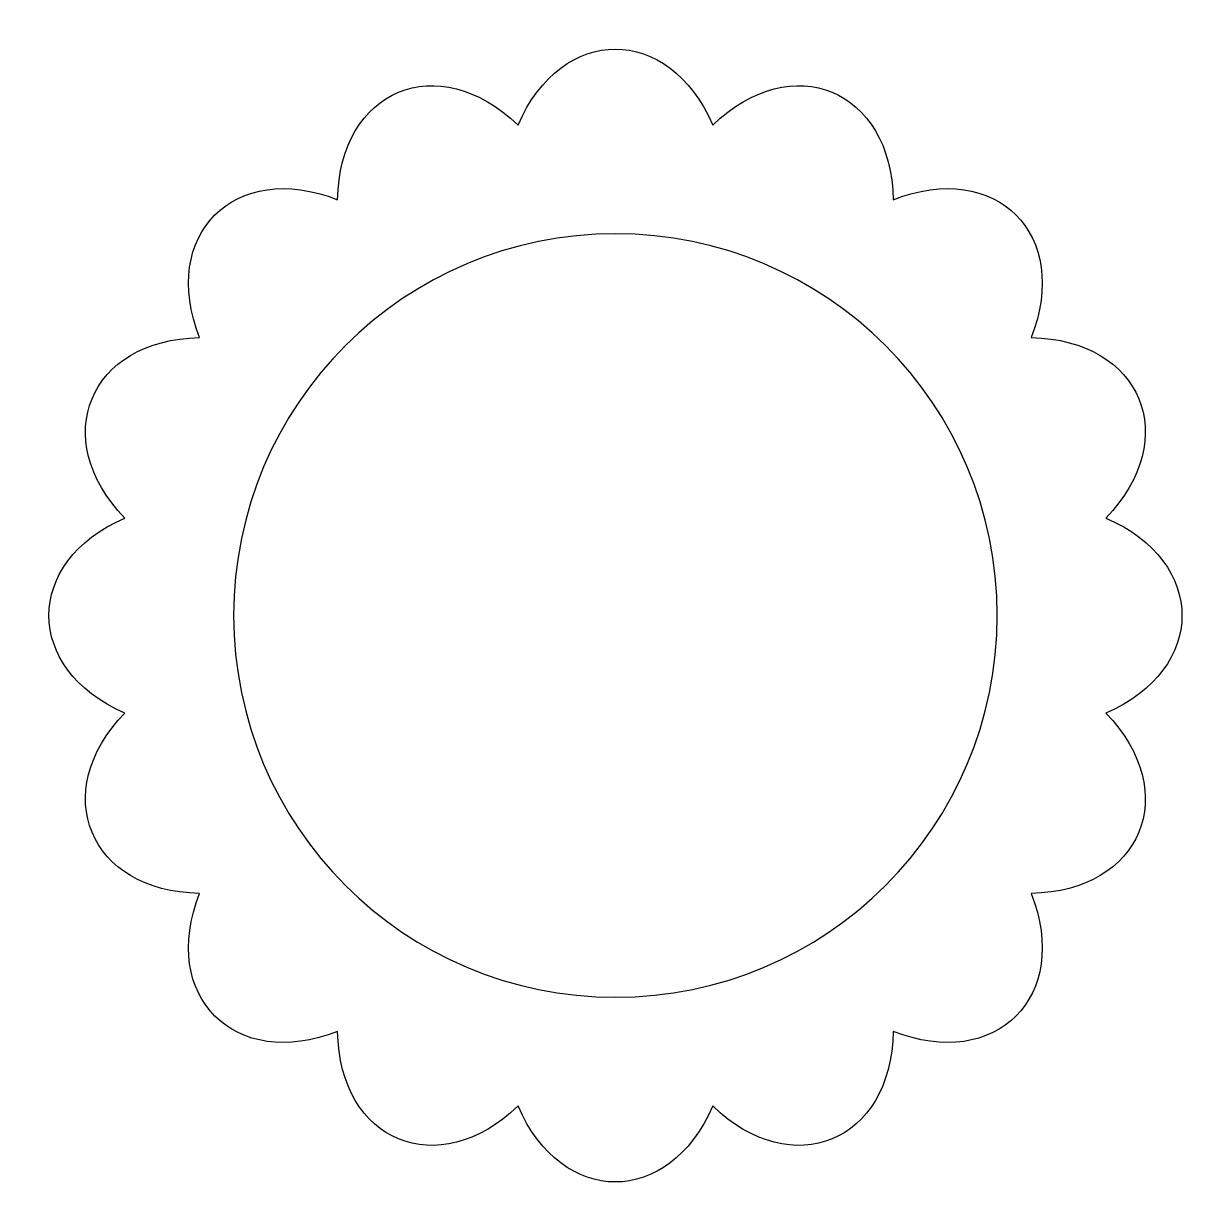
# Model space of a CAD drawing. Header units: centimetres. Extents: x -7.6 to 7.6, y -7.6 to 7.6.
import ezdxf

# ---------------------------------------------------------------- set-up
doc = ezdxf.new("R2010")
doc.units = ezdxf.units.CM
doc.header["$MEASUREMENT"] = 0
doc.layers.add('Camada 1', color=7, linetype='Continuous')

msp = doc.modelspace()

# ---------------------------------------------------------------- linework, layer by layer
at = {"layer": 'Camada 1'}
for points, knots in [([(6.28901, 1.25005), (7.27337, 2.26923), (6.74703, 3.54012), (5.33101, 3.56351), (5.33101, 3.56351), (5.85015, 4.88071), (4.87905, 5.85366), (3.56137, 5.33148), (3.56137, 5.33148), (3.53859, 6.74745), (2.26766, 7.27556), (1.24732, 6.28885), (1.24732, 6.28885), (0.68744, 7.59023), (-0.69009, 7.59023), (-1.24892, 6.28885), (-1.24892, 6.28885), (-2.27164, 7.27556), (-3.54124, 6.74745), (-3.56286, 5.33148), (-3.56286, 5.33148), (-4.87935, 5.85364), (-5.85413, 4.88068), (-5.3325, 3.56351), (-5.3325, 3.56351), (-6.74969, 3.54015), (-7.27605, 2.26925), (-6.29169, 1.25005), (-6.29169, 1.25005), (-7.58905, 0.68662), (-7.58905, -0.68747), (-6.29169, -1.2509), (-6.29169, -1.2509), (-7.27605, -2.27008), (-6.74968, -3.53838), (-5.3325, -3.56365), (-5.3325, -3.56365), (-5.85413, -4.8813), (-4.87935, -5.85256), (-3.56286, -5.33329), (-3.56286, -5.33329), (-3.54127, -6.75058), (-2.27167, -7.27433), (-1.24892, -6.2901), (-1.24892, -6.2901), (-0.69009, -7.58981), (0.68743, -7.58981), (1.24732, -6.2901), (1.24732, -6.2901), (2.26766, -7.27432), (3.53859, -6.75058), (3.56137, -5.33329), (3.56137, -5.33329), (4.87905, -5.85256), (5.85015, -4.8813), (5.33101, -3.56365), (5.33101, -3.56365), (6.74703, -3.53838), (7.27337, -2.27005), (6.28901, -1.2509), (6.28901, -1.2509), (7.58992, -0.68749), (7.58992, 0.68662), (6.28901, 1.25005)], [0, 0, 0, 0, 0.05882353, 0.05882353, 0.05882353, 0.05882353, 0.11764706, 0.11764706, 0.11764706, 0.11764706, 0.17647059, 0.17647059, 0.17647059, 0.17647059, 0.23529412, 0.23529412, 0.23529412, 0.23529412, 0.29411765, 0.29411765, 0.29411765, 0.29411765, 0.35294118, 0.35294118, 0.35294118, 0.35294118, 0.41176471, 0.41176471, 0.41176471, 0.41176471, 0.47058824, 0.47058824, 0.47058824, 0.47058824, 0.52941176, 0.52941176, 0.52941176, 0.52941176, 0.58823529, 0.58823529, 0.58823529, 0.58823529, 0.64705882, 0.64705882, 0.64705882, 0.64705882, 0.70588235, 0.70588235, 0.70588235, 0.70588235, 0.76470588, 0.76470588, 0.76470588, 0.76470588, 0.82352941, 0.82352941, 0.82352941, 0.82352941, 0.88235294, 0.88235294, 0.88235294, 0.88235294, 1, 1, 1, 1]), ([(-4.89633, 0.00016), (-4.89633, 2.7042), (-2.70412, 4.89627), (0.00002, 4.89627), (0.00002, 4.89627), (2.70416, 4.89627), (4.89637, 2.7042), (4.89637, 0.00016), (4.89637, 0.00016), (4.89637, -2.70409), (2.70419, -4.89619), (0.00002, -4.89619), (0.00002, -4.89619), (-2.70415, -4.89619), (-4.89633, -2.70409), (-4.89633, 0.00016)], [0, 0, 0, 0, 0.2, 0.2, 0.2, 0.2, 0.4, 0.4, 0.4, 0.4, 0.6, 0.6, 0.6, 0.6, 1, 1, 1, 1])]:
    msp.add_open_spline(points, degree=3, knots=knots, dxfattribs=at)

doc.saveas('drawing.dxf')
